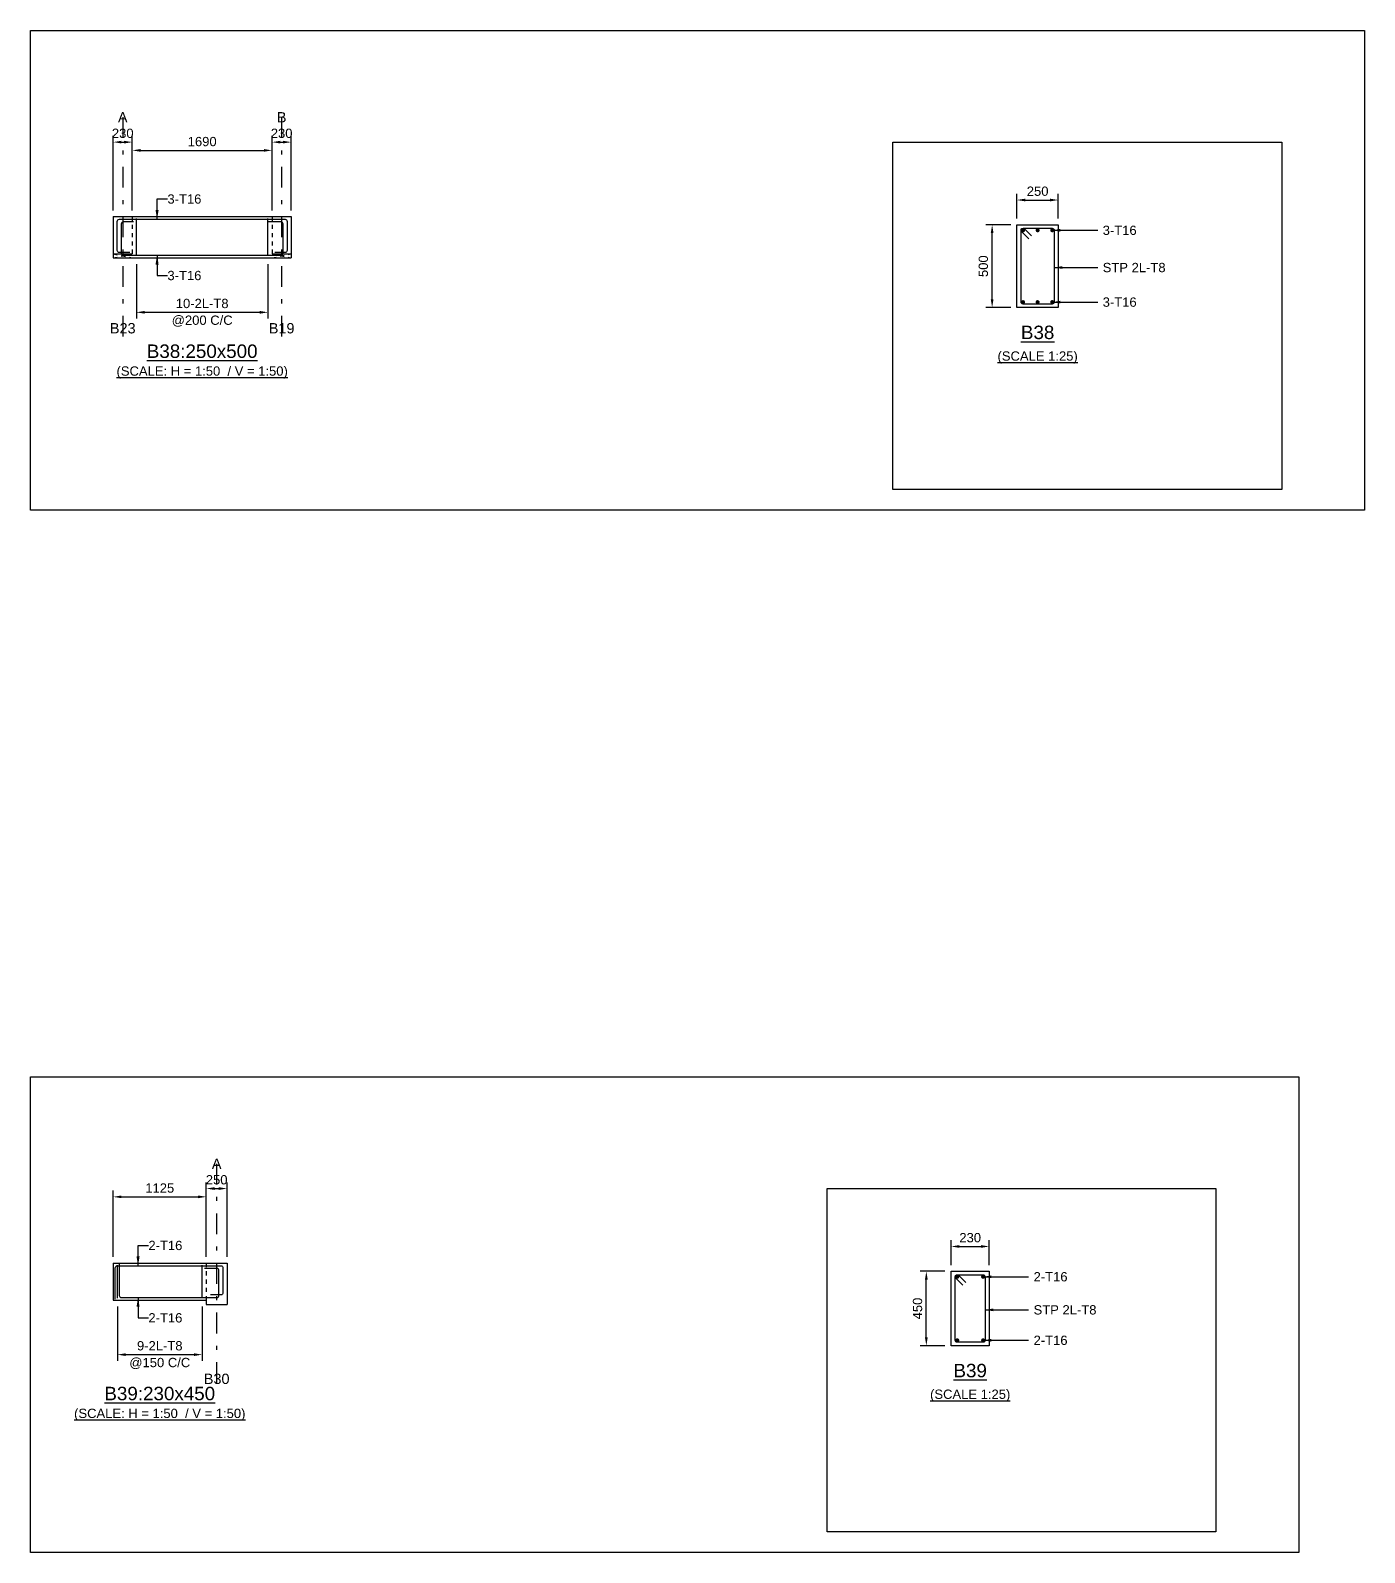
# Model space of a CAD drawing. Header units: inches. Extents: x -2000 to 143800, y -765100 to 3300.
# Drawn here: x -2000 to 30240, y -512700 to -475900 of the extents above; entities that cross this region are included whole.
import ezdxf
from ezdxf.enums import TextEntityAlignment as Align

# ---------------------------------------------------------------- set-up
doc = ezdxf.new("R2010")
doc.units = ezdxf.units.IN
doc.header["$LTSCALE"] = 1000
doc.header["$MEASUREMENT"] = 0
doc.linetypes.add('SCCenter', pattern=[1.2, 0.5, -0.3, 0.1, -0.3])
doc.linetypes.add('SCHidden', pattern=[0.2, 0.1, -0.1])
for name, color, linetype in [('Concrete Line', 2, 'Continuous'), ('Dimension', 31, 'Continuous'), ('Grid', 8, 'Continuous'), ('Labels', 4, 'Continuous'), ('Labels_Support', 4, 'Continuous'), ('Link', 225, 'Continuous'), ('Reinforcement', 4, 'Continuous'), ('Schedule Border', 60, 'Continuous'), ('Text', 31, 'Continuous'), ('Text_Scale', 31, 'Continuous')]:
    doc.layers.add(name, color=color, linetype=linetype)
doc.styles.add('SC-SansSerif', font='SansSerif')
doc.styles.get("Standard").update_dxf_attribs({"font": 'txt.shx'})
doc.dimstyles.new('SCBBSDimStyl', dxfattribs={"dimtxt": 225, "dimasz": 200, "dimexe": 150, "dimexo": 150, "dimgap": 100, "dimtad": 1, "dimtoh": 1, "dimdec": 0, "dimzin": 0, "dimdsep": 46, "dimtxsty": 'SC-SansSerif', "dimcen": 0.09, "dimclrd": 8, "dimclre": 8, "dimclrt": 31, "dimadec": 0, "dimazin": 0, "dimtfac": 1, "dimtdec": 0, "dimtix": 1, "dimtofl": 0, "dimtmove": 0, "dimatfit": 3, "dimfxl": 1, "dimtolj": 1, "dimtzin": 0, "dimarcsym": 0})
doc.dimstyles.get("Standard").update_dxf_attribs({"dimtxt": 0.18, "dimasz": 225, "dimexe": 0.18, "dimexo": 0.0625, "dimgap": 0.09, "dimtad": 0, "dimtih": 1, "dimtoh": 1, "dimdec": 4, "dimzin": 0, "dimdsep": 46, "dimtxsty": 'Standard', "dimcen": 0.09, "dimadec": 0, "dimazin": 0, "dimtfac": 1, "dimtdec": 4, "dimtofl": 0, "dimtmove": 0, "dimatfit": 3, "dimfxl": 1, "dimtolj": 1, "dimtzin": 0, "dimarcsym": 0})

# ---------------------------------------------------------------- blocks, each defined once
blk = doc.blocks.new('*D355')
at = {"color": 8, "linetype": 'ByBlock', "lineweight": -2}
for p, q in [((560, -481550), (560, -482865)), ((3740, -481550), (3740, -482865)), ((760, -482715), (3540, -482715))]:
    blk.add_line(p, q, dxfattribs=at)
at = {"color": 8}
for points in [[(560, -482715), (760, -482682), (760, -482748)], [(3740, -482715), (3540, -482748), (3540, -482682)]]:
    blk.add_solid(points, dxfattribs=at)
at = {"layer": 'DEFPOINTS', "color": 31}
for p in [(560, -481400), (3740, -481400), (560, -482715)]:
    blk.add_point(p, dxfattribs=at)
at = {"color": 31, "char_height": 225, "attachment_point": 5, "style": 'SC-SansSerif'}
for s, insert in [('\\A1;10-2L-T8', (2150, -482502)), ('\\A1;@200 C/C', (2150, -482928))]:
    blk.add_mtext(s, dxfattribs=dict(at, insert=insert))
blk = doc.blocks.new('*D356')
at = {"color": 8, "linetype": 'ByBlock', "lineweight": -2}
for p, q in [((21840, -480450), (21840, -479850)), ((22840, -480450), (22840, -479850)), ((22040, -480000), (22640, -480000))]:
    blk.add_line(p, q, dxfattribs=at)
at = {"color": 8}
for points in [[(21840, -480000), (22040, -479967), (22040, -480033)], [(22840, -480000), (22640, -480033), (22640, -479967)]]:
    blk.add_solid(points, dxfattribs=at)
at = {"layer": 'DEFPOINTS', "color": 31}
for p in [(21840, -480000), (21840, -480600), (22840, -480600)]:
    blk.add_point(p, dxfattribs=at)
at = {"color": 31, "insert": (22340, -479788), "char_height": 225, "attachment_point": 5, "style": 'SC-SansSerif'}
blk.add_mtext('\\A1;250', dxfattribs=at)
blk = doc.blocks.new('*D357')
at = {"color": 8, "linetype": 'ByBlock', "lineweight": -2}
for p, q in [((21690, -480600), (21090, -480600)), ((21240, -482400), (21240, -480800)), ((21690, -482600), (21090, -482600))]:
    blk.add_line(p, q, dxfattribs=at)
at = {"color": 8}
for points in [[(21240, -480600), (21273, -480800), (21207, -480800)], [(21240, -482600), (21207, -482400), (21273, -482400)]]:
    blk.add_solid(points, dxfattribs=at)
at = {"layer": 'DEFPOINTS', "color": 31}
for p in [(21840, -480600), (21240, -482600), (21840, -482600)]:
    blk.add_point(p, dxfattribs=at)
at = {"color": 31, "insert": (21028, -481600), "char_height": 225, "attachment_point": 5, "rotation": 90, "style": 'SC-SansSerif'}
blk.add_mtext('\\A1;500', dxfattribs=at)
blk = doc.blocks.new('*D358')
at = {"color": 8, "linetype": 'ByBlock', "lineweight": -2}
for p, q in [((460, -480250), (460, -478650)), ((3840, -480250), (3840, -478650)), ((660, -478800), (3640, -478800))]:
    blk.add_line(p, q, dxfattribs=at)
at = {"color": 8}
for points in [[(460, -478800), (660, -478767), (660, -478833)], [(3840, -478800), (3640, -478833), (3640, -478767)]]:
    blk.add_solid(points, dxfattribs=at)
at = {"layer": 'DEFPOINTS', "color": 31}
for p in [(460, -478800), (460, -480400), (3840, -480400)]:
    blk.add_point(p, dxfattribs=at)
at = {"color": 31, "insert": (2150, -478588), "char_height": 225, "attachment_point": 5, "style": 'SC-SansSerif'}
blk.add_mtext('\\A1;1690', dxfattribs=at)
blk = doc.blocks.new('*D359')
at = {"color": 8, "linetype": 'ByBlock', "lineweight": -2}
for p, q in [((0, -480250), (0, -478450)), ((200, -478600), (260, -478600)), ((460, -480250), (460, -478450))]:
    blk.add_line(p, q, dxfattribs=at)
at = {"color": 8}
for points in [[(0, -478600), (200, -478567), (200, -478633)], [(460, -478600), (260, -478633), (260, -478567)]]:
    blk.add_solid(points, dxfattribs=at)
at = {"layer": 'DEFPOINTS', "color": 31}
for p in [(0, -478600), (0, -480400), (460, -480400)]:
    blk.add_point(p, dxfattribs=at)
at = {"color": 31, "insert": (230, -478388), "char_height": 225, "attachment_point": 5, "style": 'SC-SansSerif'}
blk.add_mtext('\\A1;230', dxfattribs=at)
blk = doc.blocks.new('*D360')
at = {"color": 8, "linetype": 'ByBlock', "lineweight": -2}
for p, q in [((3840, -480250), (3840, -478450)), ((4040, -478600), (4100, -478600)), ((4300, -480250), (4300, -478450))]:
    blk.add_line(p, q, dxfattribs=at)
at = {"color": 8}
for points in [[(3840, -478600), (4040, -478567), (4040, -478633)], [(4300, -478600), (4100, -478633), (4100, -478567)]]:
    blk.add_solid(points, dxfattribs=at)
at = {"layer": 'DEFPOINTS', "color": 31}
for p in [(3840, -478600), (3840, -480400), (4300, -480400)]:
    blk.add_point(p, dxfattribs=at)
at = {"color": 31, "insert": (4070, -478388), "char_height": 225, "attachment_point": 5, "style": 'SC-SansSerif'}
blk.add_mtext('\\A1;230', dxfattribs=at)
blk = doc.blocks.new('*D361')
at = {"color": 8, "linetype": 'ByBlock', "lineweight": -2}
for p, q in [((100, -506750), (100, -508065)), ((2150, -506750), (2150, -508065)), ((300, -507915), (1950, -507915))]:
    blk.add_line(p, q, dxfattribs=at)
at = {"color": 8}
for points in [[(100, -507915), (300, -507882), (300, -507948)], [(2150, -507915), (1950, -507948), (1950, -507882)]]:
    blk.add_solid(points, dxfattribs=at)
at = {"layer": 'DEFPOINTS', "color": 31}
for p in [(100, -506600), (2150, -506600), (100, -507915)]:
    blk.add_point(p, dxfattribs=at)
at = {"color": 31, "char_height": 225, "attachment_point": 5, "style": 'SC-SansSerif'}
for s, insert in [('\\A1;9-2L-T8', (1125, -507702)), ('\\A1;@150 C/C', (1125, -508128))]:
    blk.add_mtext(s, dxfattribs=dict(at, insert=insert))
blk = doc.blocks.new('*D362')
at = {"color": 8, "linetype": 'ByBlock', "lineweight": -2}
for p, q in [((20250, -505750), (20250, -505150)), ((21170, -505750), (21170, -505150)), ((20450, -505300), (20970, -505300))]:
    blk.add_line(p, q, dxfattribs=at)
at = {"color": 8}
for points in [[(20250, -505300), (20450, -505267), (20450, -505333)], [(21170, -505300), (20970, -505333), (20970, -505267)]]:
    blk.add_solid(points, dxfattribs=at)
at = {"layer": 'DEFPOINTS', "color": 31}
for p in [(20250, -505300), (20250, -505900), (21170, -505900)]:
    blk.add_point(p, dxfattribs=at)
at = {"color": 31, "insert": (20710, -505088), "char_height": 225, "attachment_point": 5, "style": 'SC-SansSerif'}
blk.add_mtext('\\A1;230', dxfattribs=at)
blk = doc.blocks.new('*D363')
at = {"color": 8, "linetype": 'ByBlock', "lineweight": -2}
for p, q in [((20100, -505900), (19500, -505900)), ((19650, -507500), (19650, -506100)), ((20100, -507700), (19500, -507700))]:
    blk.add_line(p, q, dxfattribs=at)
at = {"color": 8}
for points in [[(19650, -505900), (19683, -506100), (19617, -506100)], [(19650, -507700), (19617, -507500), (19683, -507500)]]:
    blk.add_solid(points, dxfattribs=at)
at = {"layer": 'DEFPOINTS', "color": 31}
for p in [(20250, -505900), (19650, -507700), (20250, -507700)]:
    blk.add_point(p, dxfattribs=at)
at = {"color": 31, "insert": (19438, -506800), "char_height": 225, "attachment_point": 5, "rotation": 90, "style": 'SC-SansSerif'}
blk.add_mtext('\\A1;450', dxfattribs=at)
blk = doc.blocks.new('*D364')
at = {"color": 8, "linetype": 'ByBlock', "lineweight": -2}
for p, q in [((0, -505550), (0, -503950)), ((200, -504100), (2050, -504100)), ((2250, -505550), (2250, -503950))]:
    blk.add_line(p, q, dxfattribs=at)
at = {"color": 8}
for points in [[(0, -504100), (200, -504067), (200, -504133)], [(2250, -504100), (2050, -504133), (2050, -504067)]]:
    blk.add_solid(points, dxfattribs=at)
at = {"layer": 'DEFPOINTS', "color": 31}
for p in [(0, -504100), (0, -505700), (2250, -505700)]:
    blk.add_point(p, dxfattribs=at)
at = {"color": 31, "insert": (1125, -503888), "char_height": 225, "attachment_point": 5, "style": 'SC-SansSerif'}
blk.add_mtext('\\A1;1125', dxfattribs=at)
blk = doc.blocks.new('*D365')
at = {"color": 8, "linetype": 'ByBlock', "lineweight": -2}
for p, q in [((2250, -505550), (2250, -503750)), ((2750, -505550), (2750, -503750)), ((2450, -503900), (2550, -503900))]:
    blk.add_line(p, q, dxfattribs=at)
at = {"color": 8}
for points in [[(2250, -503900), (2450, -503867), (2450, -503933)], [(2750, -503900), (2550, -503933), (2550, -503867)]]:
    blk.add_solid(points, dxfattribs=at)
at = {"layer": 'DEFPOINTS', "color": 31}
for p in [(2250, -503900), (2250, -505700), (2750, -505700)]:
    blk.add_point(p, dxfattribs=at)
at = {"color": 31, "insert": (2500, -503688), "char_height": 225, "attachment_point": 5, "style": 'SC-SansSerif'}
blk.add_mtext('\\A1;250', dxfattribs=at)

msp = doc.modelspace()

# ---------------------------------------------------------------- linework, layer by layer
at = {"layer": 'Concrete Line'}
msp.add_line((0, -505700), (0, -506600), dxfattribs=at)
for points in [[(0, -480400), (460, -480400)], [(0, -480400), (0, -481300)], [(460, -480400), (3840, -480400)], [(3840, -480400), (4300, -480400)], [(4300, -480400), (4300, -481400)], [(0, -481300), (460, -481300)], [(0, -481300), (0, -481400)], [(3840, -481300), (4300, -481300)], [(4300, -481300), (4300, -481400)], [(0, -481400), (460, -481400)], [(460, -481400), (3840, -481400)], [(3840, -481400), (4300, -481400)], [(0, -505700), (2250, -505700)], [(2250, -505700), (2750, -505700)], [(2750, -505700), (2750, -506600)], [(0, -506600), (2250, -506600)], [(2250, -506600), (2250, -506700)], [(2250, -506700), (2750, -506700)], [(2750, -506600), (2750, -506700)]]:
    msp.add_lwpolyline(points, dxfattribs=at)
at = {"layer": 'Concrete Line', "color": 8, "linetype": 'SCHidden'}
for points in [[(460, -480400), (460, -481400)], [(3840, -480400), (3840, -481400)], [(2250, -505700), (2250, -506600)]]:
    msp.add_lwpolyline(points, dxfattribs=at)
at = {"layer": 'Concrete Line'}
for points in [[(21840, -480600), (22840, -480600), (22840, -482600), (21840, -482600)], [(20250, -505900), (21170, -505900), (21170, -507700), (20250, -507700)]]:
    msp.add_lwpolyline(points, close=True, dxfattribs=at)
at = {"layer": 'Concrete Line', "linetype": 'SCHidden'}
for points in [[(0, -481300), (460, -481400)], [(0, -481400), (460, -481300)], [(3840, -481300), (4300, -481400)], [(3840, -481400), (4300, -481300)]]:
    msp.add_lwpolyline(points, dxfattribs=at)
at = {"layer": 'Grid', "linetype": 'SCCenter'}
for p, q in [((230, -478000), (230, -483400)), ((4070, -478000), (4070, -483400)), ((2500, -503300), (2500, -508600))]:
    msp.add_line(p, q, dxfattribs=at)
at = {"layer": 'Grid'}
for centre in [(230, -478000), (4070, -478000), (2500, -503300)]:
    msp.add_circle(centre, 0, dxfattribs=at)
at = {"layer": 'Link'}
for p, q in [((560, -481350), (560, -480450)), ((3740, -481350), (3740, -480450)), ((100, -506550), (100, -505750)), ((2150, -506550), (2150, -505750))]:
    msp.add_line(p, q, dxfattribs=at)
for points in [[(22123.8, -480935.6), (21954.1, -480765.9, -0.6681786), (21988, -480684), (22692, -480684, -0.4142136), (22740, -480732), (22740, -482468, -0.4142136), (22692, -482516), (21988, -482516, -0.4142136), (21940, -482468), (21940, -480732, -0.6681786), (22021.9, -480698.1), (22191.6, -480867.8)], [(20533.8, -506235.6), (20364.1, -506065.9, -0.6681786), (20398, -505984), (21022, -505984, -0.4142136), (21070, -506032), (21070, -507568, -0.4142136), (21022, -507616), (20398, -507616, -0.4142136), (20350, -507568), (20350, -506032, -0.6681786), (20431.9, -505998.1), (20601.6, -506167.8)]]:
    msp.add_lwpolyline(points, format="xyb", dxfattribs=at)
at = {"layer": 'Reinforcement'}
for points in [[(398, -481270), (148, -481270, -0.4142136), (98, -481220), (98, -480516, -0.4142136), (148, -480466), (4152, -480466, -0.4142136), (4202, -480516), (4202, -481220, -0.4142136), (4152, -481270), (3902, -481270)], [(494, -480530), (244, -480530, 0.4142136), (194, -480580), (194, -481284, 0.4142136), (244, -481334), (4056, -481334, 0.4142136), (4106, -481284), (4106, -480580, 0.4142136), (4056, -480530), (3756, -480530)], [(50, -506575), (50, -505816, -0.4142136), (100, -505766), (2602, -505766, -0.4142136), (2652, -505816), (2652, -506420, -0.4142136), (2602, -506470), (2352, -506470)], [(146, -505725), (146, -506484, 0.4142136), (196, -506534), (2506, -506534, 0.4142136), (2556, -506484), (2556, -505880, 0.4142136), (2506, -505830), (2206, -505830)]]:
    msp.add_lwpolyline(points, format="xyb", dxfattribs=at)
at = {"layer": 'Reinforcement', "const_width": 48}
for points in [[(21964, -480732, 1), (22012, -480732, 1)], [(22316, -480732, 1), (22364, -480732, 1)], [(22668, -480732, 1), (22716, -480732, 1)], [(21964, -482468, 1), (22012, -482468, 1)], [(22316, -482468, 1), (22364, -482468, 1)], [(22668, -482468, 1), (22716, -482468, 1)], [(20374, -506032, 1), (20422, -506032, 1)], [(20998, -506032, 1), (21046, -506032, 1)], [(20374, -507568, 1), (20422, -507568, 1)], [(20998, -507568, 1), (21046, -507568, 1)]]:
    msp.add_lwpolyline(points, format="xyb", close=True, dxfattribs=at)
at = {"layer": 'Schedule Border'}
for points in [[(-2000, -475900), (30240, -475900), (30240, -487500), (-2000, -487500)], [(18840, -478600), (28240, -478600), (28240, -487000), (18840, -487000)], [(-2000, -501200), (28650, -501200), (28650, -512700), (-2000, -512700)], [(17250, -503900), (26650, -503900), (26650, -512200), (17250, -512200)]]:
    msp.add_lwpolyline(points, close=True, dxfattribs=at)

# ---------------------------------------------------------------- texts
at = {"layer": 'Grid', "style": 'SC-SansSerif'}
for s, p in [('A', (230, -478000)), ('B', (4070, -478000)), ('A', (2500, -503300))]:
    msp.add_text(s, height=250, dxfattribs=at).set_placement(p, align=Align.MIDDLE)
at = {"layer": 'Labels', "style": 'SC-SansSerif'}
for s, p in [('%%uB38', (22340, -483200)), ('%%uB39', (20710, -508300))]:
    msp.add_text(s, height=325, dxfattribs=at).set_placement(p, align=Align.MIDDLE)
for s, p in [('%%uB38:250x500', (2150, -483915)), ('%%uB39:230x450', (1125, -509115))]:
    msp.add_text(s, height=325, dxfattribs=at).set_placement(p, align=Align.BOTTOM_CENTER)
at = {"layer": 'Labels_Support', "style": 'SC-SansSerif'}
for s, p in [('B23', (230, -483300)), ('B19', (4070, -483300)), ('B30', (2500, -508700))]:
    msp.add_text(s, height=250, dxfattribs=at).set_placement(p, align=Align.BOTTOM_CENTER)
at = {"layer": 'Text', "style": 'SC-SansSerif'}
for s, p in [('3-T16', (1310, -479975)), ('3-T16', (23912, -480732)), ('3-T16', (1310, -481825)), ('STP 2L-T8', (23912, -481632)), ('3-T16', (23912, -482468)), ('2-T16', (850, -505275)), ('2-T16', (22242, -506032)), ('STP 2L-T8', (22242, -506832)), ('2-T16', (850, -507025)), ('2-T16', (22242, -507568))]:
    msp.add_text(s, height=225, dxfattribs=at).set_placement(p, align=Align.MIDDLE_LEFT)
for p in [(22340, -483800), (20710, -508900)]:
    msp.add_text('%%u(SCALE 1:25)', height=225, dxfattribs=at).set_placement(p, align=Align.MIDDLE)
at = {"layer": 'Text_Scale', "style": 'SC-SansSerif'}
for p in [(2150, -484315), (1125, -509515)]:
    msp.add_text('%%u(SCALE: H = 1:50  / V = 1:50)', height=225, dxfattribs=at).set_placement(p, align=Align.BOTTOM_CENTER)

# ---------------------------------------------------------------- dimensions: what is measured, and where the dimension line sits
at = {"layer": 'Dimension'}
for base, p1, p2, text, picture, middle in [((460, -478600), (0, -480400), (460, -480400), '230', '*D359', (230, -478600)), ((4300, -478600), (3840, -480400), (4300, -480400), '230', '*D360', (4070, -478600)), ((3840, -478800), (460, -480400), (3840, -480400), '1690', '*D358', (2150, -478800)), ((3740, -482715), (560, -481400), (3740, -481400), '10-2L-T8\\X@200 C/C', '*D355', (2150, -482715)), ((2250, -504100), (0, -505700), (2250, -505700), '1125', '*D364', (1125, -504100)), ((2750, -503900), (2250, -505700), (2750, -505700), '250', '*D365', (2500, -503900)), ((2150, -507915), (100, -506600), (2150, -506600), '9-2L-T8\\X@150 C/C', '*D361', (1125, -507915))]:
    dim = msp.add_linear_dim(base=base, p1=p1, p2=p2, text=text, dimstyle='SCBBSDimStyl', dxfattribs=at)
    dim.commit()
    dim.dimension.update_dxf_attribs({"geometry": picture, "text_midpoint": middle})
for base, p1, p2, angle, text, picture, middle in [((22840, -480000), (21840, -480600), (22840, -480600), 0, '250', '*D356', (22340, -480000)), ((21240, -480600), (21840, -482600), (21840, -480600), 90, '500', '*D357', (21240, -481600)), ((21170, -505300), (20250, -505900), (21170, -505900), 0, '230', '*D362', (20710, -505300)), ((19650, -505900), (20250, -507700), (20250, -505900), 90, '450', '*D363', (19650, -506800))]:
    dim = msp.add_linear_dim(base=base, p1=p1, p2=p2, angle=angle, text=text, dimstyle='SCBBSDimStyl', override={"dimjust": 0}, dxfattribs=at)
    dim.commit()
    dim.dimension.update_dxf_attribs({"geometry": picture, "text_midpoint": middle, "dimtype": 129})

# ---------------------------------------------------------------- leaders
at = {"layer": 'Dimension', "color": 8}
for points, dimstyle in [([(1060, -480466), (1060, -479975), (1310, -479975)], 'Standard'), ([(22692, -480732), (23192, -480732), (23792, -480732)], 'SCBBSDimStyl'), ([(1060, -481334), (1060, -481825), (1310, -481825)], 'Standard'), ([(22740, -481632), (23792, -481632)], 'SCBBSDimStyl'), ([(22692, -482468), (23192, -482468), (23792, -482468)], 'SCBBSDimStyl'), ([(600, -505766), (600, -505275), (850, -505275)], 'Standard'), ([(21022, -506032), (21522, -506032), (22122, -506032)], 'SCBBSDimStyl'), ([(600, -506534), (600, -507025), (850, -507025)], 'Standard'), ([(21070, -506832), (22122, -506832)], 'SCBBSDimStyl'), ([(21022, -507568), (21522, -507568), (22122, -507568)], 'SCBBSDimStyl')]:
    msp.add_leader(points, dimstyle=dimstyle, dxfattribs=at)

doc.saveas('drawing.dxf')
